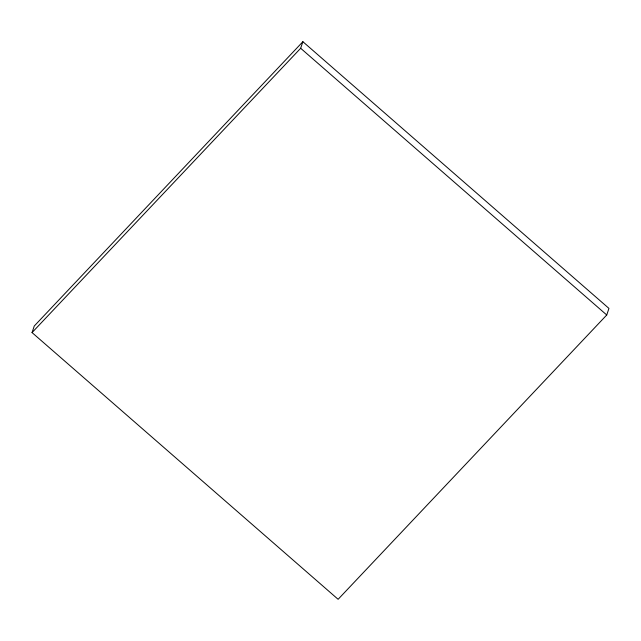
<?xml version="1.0" encoding="UTF-8"?>
<svg xmlns="http://www.w3.org/2000/svg" width="641" height="641" viewBox="0 0 641 641"><rect width="100%" height="100%" fill="white"/><g stroke="black" fill="none" stroke-linecap="round" stroke-linejoin="round"><path stroke-width="0.96" d="M32.05 332.591L34.261 326.013L302.881 41.697L608.95 308.409L606.739 314.987L338.119 599.303L32.05 332.591L300.661 48.275L302.881 41.697M300.661 48.275L606.739 314.987"/></g></svg>
